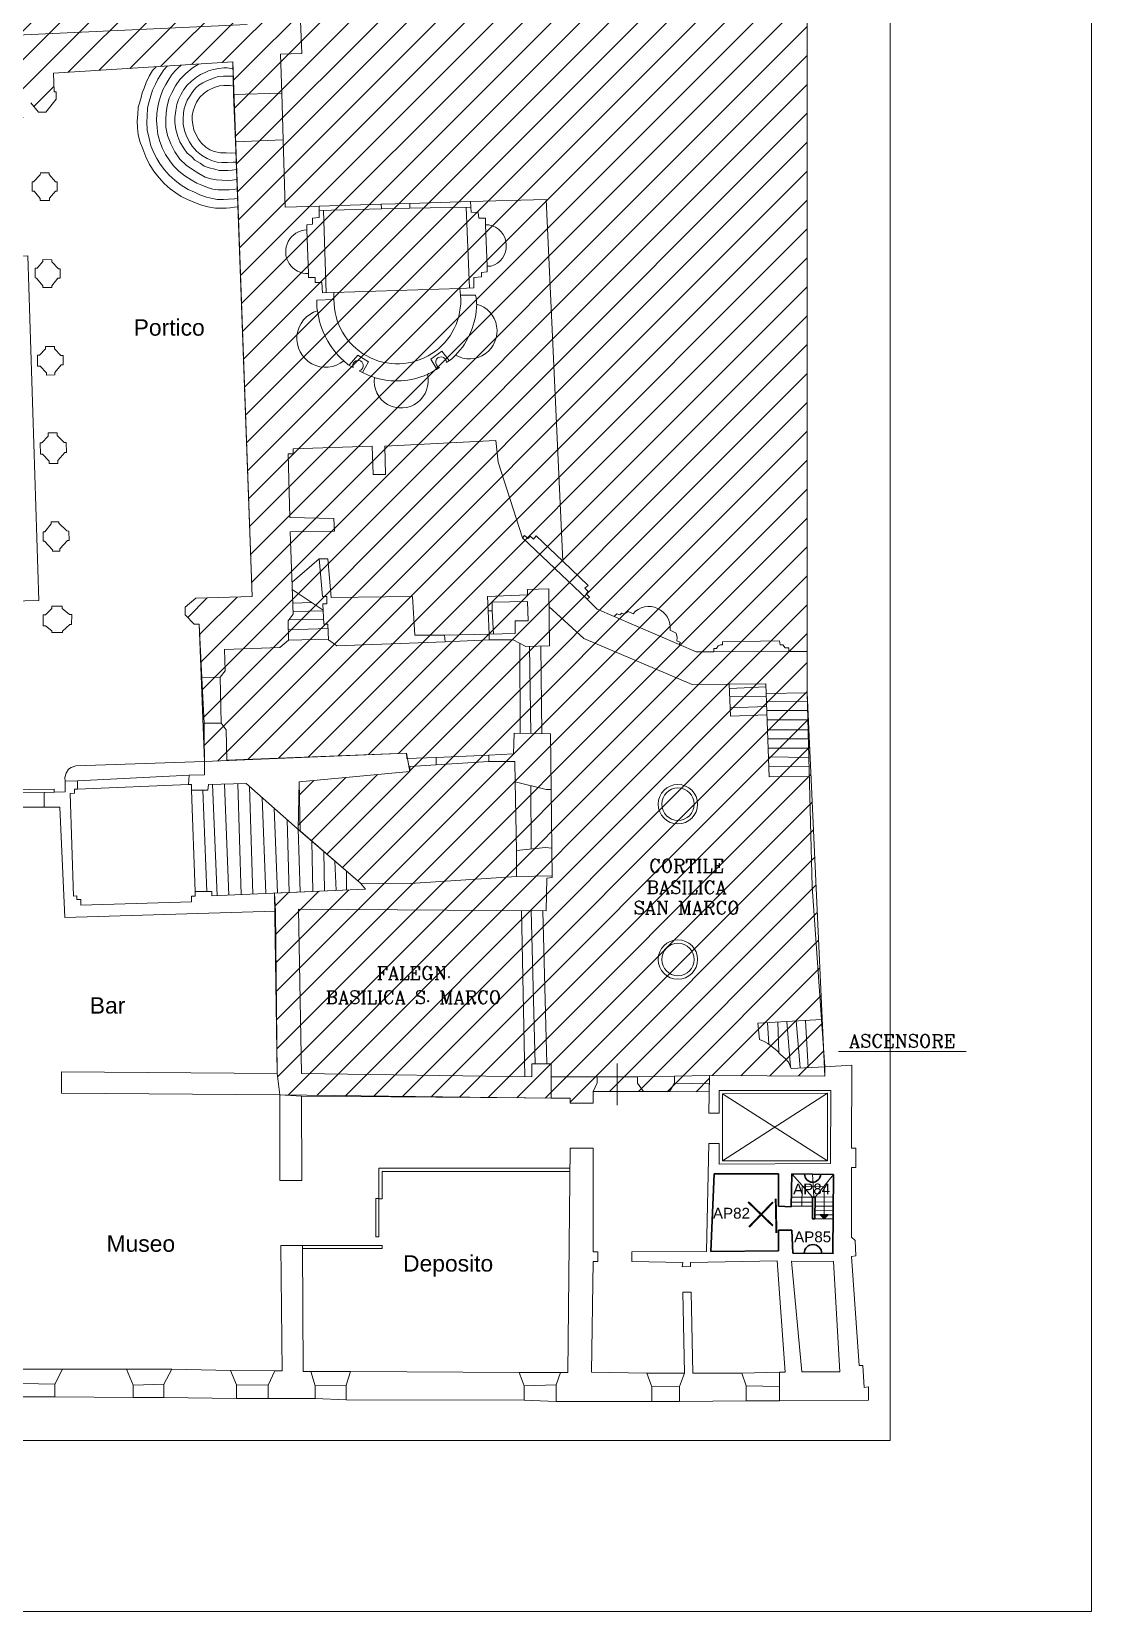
# Model space of a CAD drawing. Header units: millimetres. Extents: x 195 to 76808, y -2861 to 4318.
# Drawn here: x 13487 to 14952, y 109 to 2291 of the extents above; entities that cross this region are included whole.
import ezdxf
from ezdxf.enums import TextEntityAlignment as Align

# ---------------------------------------------------------------- set-up
doc = ezdxf.new("R2010")
doc.units = ezdxf.units.MM
for name, color, linetype, lineweight in [('_sottile', 253, 'Continuous', 5), ('LAMPADINE', 30, 'Continuous', 30), ('muri', 7, 'Continuous', 9)]:
    doc.layers.add(name, color=color, linetype=linetype, lineweight=lineweight)
doc.styles.add('DITTA', font='COMPLEX.SHX', dxfattribs={"height": 60})
doc.styles.add('ducale_200', font='ARIAL.TTF', dxfattribs={"height": 1})

# ---------------------------------------------------------------- blocks, each defined once
blk = doc.blocks.new('re')
at = {"const_width": 0.3}
for points in [[(51.55, 419.05), (51.66, 413.81)], [(55.72, 418.12), (52.08, 414.34)], [(52.09, 417.95), (55.87, 414.31)]]:
    blk.add_lwpolyline(points, dxfattribs=at)

msp = doc.modelspace()

# ---------------------------------------------------------------- hatches: boundary and pattern name
at = {"layer": '_sottile'}
h = msp.add_hatch(dxfattribs=at)
h.set_pattern_fill('ANSI31', color=256, scale=225.844945, style=0)
h.set_pattern_definition([(45, (1590.172, -20093.45), (-19.962062, 19.962062), [])])
h.paths.add_polyline_path([(13314.2, 3952.8), (13317, 3858.7), (13265, 3870.1), (12974, 3867.1), (12977.8, 3592.4), (12970.5, 3592.4), (12970.1, 3602), (12962.1, 3602), (12960.6, 3599.7), (12954.1, 3608.1), (12935.4, 3608.1), (12927.4, 3599.3), (12925.4, 3600.5), (12920.9, 3600.5), (12917, 3597.4), (12917, 3591.7), (12905.2, 3591.3), (12904.5, 3588.5), (12902.7, 3586.3), (12900.4, 3584.9), (12897.5, 3584.3), (12894.9, 3584.8), (12894.9, 3566.1), (12931.2, 3566.1), (12931.1, 3545.2), (12945.8, 3545), (12956.6, 3337.8), (12941.4, 3337.2), (12941.7, 3317.4), (12956.5, 3317.7), (12966.5, 3110.5), (12951.7, 3109.8), (12953, 3088.8), (12968, 3088.9), (12977.1, 2890.5), (12960.7, 2890), (12962.2, 2867.4), (12978, 2868.4), (12978, 2858.5), (12975.7, 2857.4), (12973.6, 2855.2), (12973.5, 2854.4), (12960.2, 2853.6), (12965, 2706.8), (12983.9, 2707.8), (12984.5, 2697.3), (12969.8, 2696.9), (12970.9, 2675.2), (12986.1, 2675.2), (12994.7, 2475), (12978.3, 2474.2), (12979.3, 2453.6), (12994.8, 2453.6), (13000.7, 2353.8), (13006, 2248.3), (12998.8, 2245.9), (12997.1, 2241.7), (12997.1, 2236.9), (12999, 2233), (13004, 2230.7), (13006.3, 2230.4), (13007.8, 2229.5), (13008.2, 2228), (13007.2, 2226.4), (13006.7, 2224.2), (13007.6, 2222.2), (13009, 2221), (13009.3, 2220.1), (13009.4, 2219.2), (13007.8, 2215.2), (13008.3, 2213.9), (13009.7, 2213.6), (13010.8, 2214.2), (13012.6, 2215.6), (13014.8, 2215.5), (13015.3, 2214.2), (13016.5, 2213.8), (13018.1, 2215.4), (13019.4, 2215.5), (13021.9, 2213.4), (13021, 2210.1), (13018.3, 2208), (13017.7, 2205.8), (13019.1, 2202.1), (13021.5, 2201.4), (13025.6, 2202.6), (13026.6, 2204.6), (13026.5, 2206.9), (13034.9, 2206.9), (13034.4, 2205), (13035.8, 2203.7), (13037.8, 2203.9), (13039.7, 2203.2), (13039.9, 2203.1), (13041.1, 2201.7), (13041.6, 2200.9), (13041.9, 2199.5), (13040.9, 2198.6), (13041, 2197.3), (13042, 2196.4), (13043.3, 2196.6), (13045.1, 2195.7), (13045.4, 2193.7), (13045.7, 2193.2), (13048.2, 2136), (13468.4, 2155.9), (13476.2, 2156.2), (13475.1, 2191.8), (13486.5, 2192.2), (13496.9, 2179.6), (13507.2, 2179.6), (13521.3, 2197.5), (13521.3, 2207.5), (13518.6, 2207.5), (13517.5, 2233.4), (13765.4, 2248.7), (13792.1, 1510.4), (13714.2, 1508.1), (13699.7, 1495.9), (13699.7, 1485.2), (13711.9, 1472.2), (13718.8, 1472.2), (13726.2, 1282.7), (14005.2, 1294.2), (14009.8, 1269), (13857, 1254.5), (13855.5, 1189.2), (13941.8, 1114.7), (13948.7, 1106.3), (13823.1, 1100.9), (13826.5, 851.9), (13830.3, 822.1), (14205.1, 817.7), (14231.4, 817.5), (14231.4, 810.7), (14263.4, 810.7), (14263.4, 826.7), (14423.5, 826.5), (14423.9, 848.9), (14583.5, 848.1), (14559.1, 1377.5), (14559.1, 3952.8)])
at = {"layer": 'muri', "linetype": 'ByBlock', "lineweight": 5}
msp.add_hatch(color=256, dxfattribs=at).paths.add_polyline_path([(14582.4, 651.1), (14588.1, 656.7), (14576.9, 656.7)])

# ---------------------------------------------------------------- linework, layer by layer
at = {"layer": '_sottile', "linetype": 'Continuous'}
for p, q in [((13722.6, 1398.1), (13725.6, 1335.5)), ((13747.8, 1398.9), (13749.3, 1335.5)), ((13533.9, 1255.3), (13550.7, 1256)), ((13533.9, 1240.6), (13533.9, 1255.3)), ((13550.7, 1244.6), (13546.6, 1244.2)), ((13546.6, 1244.2), (13546.8, 1238.7)), ((13550.7, 1256), (13550.7, 1244.6)), ((13504.9, 1240), (13533.9, 1240.6)), ((13504.9, 1219.3), (13504.9, 1240)), ((13546.8, 1238.7), (13540.8, 1238.4)), ((13540.8, 1238.4), (13545.4, 1096.4)), ((13526.3, 1219.3), (13504.9, 1219.3)), ((13533.1, 1067.3), (13526.3, 1219.3)), ((13948.7, 1106.3), (13941.8, 1114.7)), ((13545.4, 1096.4), (13549.9, 1097.1)), ((13549.9, 1097.1), (13549.9, 1091.8)), ((13549.9, 1091.8), (13555.3, 1091.8)), ((13555.3, 1091.8), (13555.3, 1084.1)), ((13708.1, 1088.7), (13708.1, 1096.4)), ((13708.1, 1096.4), (13713.4, 1096.4)), ((13713.4, 1096.4), (13713.4, 1103.2)), ((13713.4, 1103.2), (13736.3, 1103.2)), ((13736.3, 1097.1), (13948.7, 1106.3)), ((13736.3, 1103.2), (13736.3, 1097.1)), ((13824.2, 1075.7), (13533.1, 1067.3)), ((13555.3, 1084.1), (13708.1, 1088.7)), ((13826.5, 851.9), (13824.2, 1075.7)), ((13528.6, 824.4), (13528.6, 854.2)), ((13528.6, 854.2), (13826.5, 851.9)), ((14583.5, 861.1), (14621, 863.4)), ((14583.5, 848.1), (14583.5, 861.1)), ((14621, 863.4), (14620.2, 748.8)), ((14178.6, 847.3), (14178.6, 847.3)), ((14423.1, 796.9), (14423.9, 848.9)), ((14423.9, 848.9), (14583.5, 848.1)), ((13830.3, 822.1), (13528.6, 824.4)), ((13830.3, 703.7), (13830.3, 822.1)), ((14231.4, 817.5), (13860.1, 820.6)), ((13860.1, 820.6), (13860.9, 703.7)), ((14231.4, 810.7), (14231.4, 817.5)), ((14231.4, 817.5), (14231.4, 817.5)), ((14263.4, 810.7), (14231.4, 810.7)), ((14263.4, 826.7), (14263.4, 810.7)), ((14591.9, 828.2), (14437.6, 828.2)), ((14437.6, 828.2), (14437.6, 796.9)), ((14591.2, 727.4), (14591.9, 828.2)), ((14437.6, 796.9), (14423.1, 796.9)), ((14420.1, 605.9), (14423.1, 754.9)), ((14423.1, 754.9), (14437.6, 754.9)), ((14437.6, 754.9), (14437.6, 726.6)), ((14620.2, 748.8), (14626.3, 748.8)), ((14626.3, 748.8), (14626.3, 722)), ((13967.3, 678.4), (13967.3, 720.9)), ((13967.3, 720.9), (14231.1, 720.8)), ((14437.6, 726.6), (14591.2, 727.4)), ((14626.3, 722), (14620.2, 722)), ((14620.2, 722), (14620.2, 625.8)), ((13860.9, 703.7), (13830.3, 703.7)), ((13971.8, 678.4), (13971.8, 716.4)), ((13971.8, 716.4), (14231.1, 716.3)), ((13962.8, 625.9), (13962.8, 679.2)), ((13962.8, 679.2), (13967.3, 679.2)), ((13967.3, 679.2), (13967.3, 625.9)), ((13967.3, 678.4), (13971.8, 678.4)), ((13831.8, 614.3), (13861.6, 614.3)), ((13861.6, 614.3), (13861.7, 602.8)), ((13861.6, 614.3), (13971.8, 614.3)), ((13861.6, 614.3), (13862.4, 440.2)), ((13962.8, 625.9), (13967.3, 625.9)), ((13971.8, 609.8), (13971.8, 614.3)), ((14620.2, 625.8), (14625.5, 621.2)), ((14625.5, 621.2), (14626.3, 599.8)), ((13861.6, 609.8), (13971.8, 609.8)), ((14316.9, 605.2), (14420.1, 605.9)), ((14316.9, 592.2), (14316.9, 605.2)), ((14387.2, 590.6), (14316.9, 592.2)), ((14386.4, 584.5), (14387.2, 590.6)), ((14517.8, 592.9), (14397.9, 590.6)), ((14397.9, 590.6), (14397.9, 585.3)), ((14528.5, 439.4), (14517.8, 592.9)), ((14537.6, 592.5), (14537.5, 592.3)), ((14537.5, 592.3), (14551.8, 439.6)), ((14537.6, 592.5), (14595.5, 592.1)), ((14604.4, 439.6), (14595.5, 592.1)), ((14626.3, 599.8), (14620.2, 599.1)), ((14620.2, 599.1), (14630.9, 448.6)), ((14397.9, 585.3), (14386.4, 584.5)), ((13519.4, 422.6), (13530.1, 443.2)), ((13530.1, 443.2), (13618.7, 443.2)), ((13618.7, 443.2), (13627.9, 421.1)), ((14520.9, 399.7), (14520.9, 439.4)), ((14520.9, 439.4), (14528.5, 439.4)), ((14551.8, 439.6), (14604.4, 439.6)), ((14630.9, 448.6), (14636.2, 448.6)), ((14636.2, 448.6), (14637.8, 418)), ((13519.4, 405), (13519.4, 422.6)), ((13627.9, 421.1), (13627.9, 404.3)), ((14637.8, 418), (14643.9, 418.8)), ((14643.9, 418.8), (14643.9, 400.4)), ((13627.9, 404.3), (13519.4, 405)), ((14643.9, 400.4), (14520.9, 399.7))]:
    msp.add_line(p, q, dxfattribs=at)
at = {"layer": '_sottile'}
for p, q in [((14157.3, 1159.8), (14197.7, 1163.6)), ((14157.3, 1123.9), (14157.3, 1159.8)), ((14197.7, 1163.6), (14206.1, 1162.8)), ((14206.1, 1162.8), (14206.9, 1122.3)), ((13941.8, 1114.7), (14010.6, 1113.9)), ((14010.6, 1113.9), (14157.3, 1123.9)), ((14157.3, 1123.9), (14206.9, 1124.8)), ((14199.3, 1121.6), (14198.5, 1076.5)), ((14206.9, 1122.3), (14199.3, 1121.6)), ((13824.2, 1075.7), (13823.1, 1100.9)), ((14198.5, 1076.5), (13856.3, 1078.8)), ((13856.3, 1078.8), (13860.1, 851.9)), ((14491.1, 921.4), (14579, 926.1)), ((14493.4, 898.5), (14491.1, 921.4)), ((14498.7, 896.2), (14493.4, 898.5)), ((14504.8, 893.2), (14498.7, 896.2)), ((14512.5, 887), (14504.8, 893.2)), ((14517.8, 883.2), (14512.5, 887)), ((14522.4, 877.9), (14517.8, 883.2)), ((14529.3, 871.8), (14522.4, 877.9)), ((14602.5, 881.9), (14778.8, 881.9)), ((13830.3, 822.1), (13826.5, 851.9)), ((13860.1, 851.9), (14178.6, 847.3)), ((14178.6, 847.3), (14178.6, 864.9)), ((14178.6, 864.9), (14205.4, 864.9)), ((14205.4, 864.9), (14205.4, 847.3)), ((14533.1, 867.2), (14529.3, 871.8)), ((14536.9, 858.8), (14533.1, 867.2)), ((14583.5, 861.1), (14536.9, 858.8)), ((14205.4, 847.3), (14205.1, 817.7)), ((14205.4, 847.3), (14268.8, 847.3)), ((14268.8, 838.9), (14263.4, 826.7)), ((14268.8, 847.3), (14268.8, 838.9)), ((13860.1, 820.6), (13830.3, 822.1)), ((14566.5, 681.1), (14537.7, 712.9)), ((14568.2, 681), (14566.6, 712.5)), ((14569.9, 680.9), (14595.5, 712.1)), ((13833.4, 440.9), (13831.8, 614.3)), ((13814.3, 421.1), (13823.4, 440.9)), ((13823.4, 440.9), (13833.4, 440.9)), ((13862.4, 440.2), (13873.1, 440.2)), ((13873.1, 440.2), (13879.2, 420.3)), ((13814.3, 402.7), (13814.3, 421.1)), ((13879.2, 420.3), (13879.2, 402.7)), ((13879.2, 402.7), (13814.3, 402.7))]:
    msp.add_line(p, q, dxfattribs=at)
for points in [[(13486.5, 2192.2), (13496.9, 2179.6), (13507.2, 2179.6), (13521.3, 2197.5), (13521.3, 2207.5), (13518.6, 2207.5), (13517.5, 2233.4), (13765.4, 2248.7), (13792.1, 1510.4), (13714.2, 1508.1), (13699.7, 1495.9), (13699.7, 1485.2), (13711.9, 1472.2), (13718.8, 1472.2), (13726.2, 1282.7), (14005.2, 1294.2), (14009.8, 1269), (13857, 1254.5), (13855.5, 1189.2), (13941.8, 1114.7), (13948.7, 1106.3), (13823.1, 1100.9), (13826.5, 851.9), (13830.3, 822.1), (14205.1, 817.7), (14231.4, 817.5), (14231.4, 810.7), (14263.4, 810.7), (14263.4, 826.7), (14423.5, 826.5), (14423.9, 848.9), (14583.5, 848.1), (14559.1, 1377.5), (14559.1, 3952.8)], [(13486.5, 2192.2), (13496.9, 2179.6), (13507.2, 2179.6), (13521.3, 2197.5), (13521.3, 2207.5), (13518.6, 2207.5), (13517.5, 2233.4), (13765.4, 2248.7), (13766.5, 2203.7), (13833, 2205.6), (13831.5, 2259.4), (13860.9, 2260.6), (13854.4, 2418.7)], [(13785.2, 2300.3), (13347.1, 2280), (13346.7, 2292.3)], [(13659.5, 2242.2), (13654.2, 2236.9), (13649.6, 2229.2), (13645.8, 2220.5), (13642.8, 2212.4), (13640.1, 2206.3), (13638.6, 2199.8), (13636.3, 2191.8), (13634.7, 2186.1), (13634, 2176.2), (13633.2, 2167.4), (13633.6, 2157.8), (13634.7, 2148.6), (13637, 2139.1), (13640.9, 2128.8), (13645.1, 2117.7), (13650.4, 2107), (13657.3, 2096.3), (13663.4, 2088.7), (13670.6, 2080.7), (13678.7, 2073.4), (13686.7, 2068.1), (13693.9, 2063.1), (13702.7, 2058.9), (13710.8, 2055.5), (13720.7, 2051.6), (13731, 2048.6), (13741.7, 2047), (13749.7, 2047), (13756.2, 2047), (13761.6, 2047.4), (13767.7, 2048.2), (13772.5, 2048.6)], [(13675, 2243.2), (13670.3, 2238), (13666.1, 2231.5), (13661.9, 2225), (13658.4, 2218.2), (13654.6, 2209.8), (13651.9, 2202.1), (13649.6, 2194.1), (13647.7, 2185.3), (13647, 2173.5), (13646.6, 2166.2), (13647, 2154.4), (13649.6, 2142.9), (13652.3, 2133), (13656.1, 2123.4), (13660.3, 2115.4), (13664.9, 2107.8), (13671, 2099.8), (13677.5, 2092.5), (13685.9, 2084.9), (13693.9, 2078.4), (13703.9, 2072.6), (13712.3, 2068.8), (13719.9, 2065.4), (13729.1, 2061.9), (13737.1, 2060), (13743.6, 2058.9), (13752.4, 2058.9), (13759.3, 2059.3), (13767.7, 2059.7), (13772, 2060.4)], [(13693.8, 2244.3), (13689.7, 2240.7), (13686.7, 2237.6), (13681.7, 2231.9), (13677.5, 2225.4), (13672.9, 2217.4), (13668.7, 2210.1), (13666.1, 2202.5), (13663.8, 2194.9), (13661.9, 2186.8), (13660.3, 2177.7), (13660, 2167.7), (13660.7, 2157.8), (13661.9, 2148.6), (13664.5, 2139.1), (13668.4, 2129.2), (13672.2, 2120.8), (13678.3, 2112), (13683.6, 2105.1), (13690.9, 2097.8), (13698.9, 2091.4), (13707.7, 2086), (13715.7, 2081.4), (13722.6, 2078.4), (13730.6, 2075.3), (13737.9, 2073), (13745.1, 2072.3), (13752.4, 2071.9), (13760.4, 2072.3), (13766.5, 2072.6), (13771.6, 2073.4)], [(13717.8, 2245.8), (13709.2, 2240.3), (13700.4, 2232.7), (13692.4, 2224.3), (13686.3, 2215.9), (13681, 2206.3), (13677.5, 2198.7), (13674.8, 2188), (13673.3, 2178.4), (13672.9, 2168.9), (13672.9, 2158.6), (13675.2, 2147.1), (13679.8, 2135.7), (13685.5, 2124.6), (13692.4, 2114.7), (13700.8, 2106.3), (13709.6, 2100.1), (13718.4, 2094.8), (13727.2, 2089.8), (13734.8, 2087.5), (13742.8, 2086), (13750.1, 2085.6), (13759.3, 2085.2), (13764.6, 2085.6), (13771.1, 2086.4)], [(13765.6, 2239.2), (13757.7, 2240.7), (13752.8, 2240.7), (13745.9, 2239.9), (13738.3, 2238.4), (13731.8, 2236.5), (13727.2, 2234.2), (13720.7, 2231.5), (13715, 2227.7), (13708.5, 2222.4), (13702.3, 2216.6), (13697.8, 2210.9), (13693.9, 2204.4), (13690.5, 2196.8), (13688.2, 2189.9), (13686.7, 2181.9), (13685.5, 2171.9), (13685.5, 2165.1), (13686.7, 2155.5), (13689.4, 2146), (13692.4, 2138.3), (13697.4, 2129.9), (13702.3, 2122.7), (13708.1, 2118.1), (13713, 2113.1), (13720.3, 2108.9), (13726, 2104.7), (13732.9, 2102.4), (13740.5, 2100.5), (13746.7, 2099), (13752, 2098.6), (13758.5, 2098.6), (13764.6, 2099.4), (13770.6, 2100.1)], [(13765.9, 2229.2), (13759.3, 2229.2), (13752.4, 2228.9), (13745.1, 2228.5), (13740.2, 2226.6), (13734.1, 2224.7), (13730.2, 2223.1), (13724.1, 2220.1), (13718.4, 2216.6), (13714.2, 2212.8), (13710, 2207.9), (13705.8, 2201.4), (13702.3, 2196), (13700.4, 2191), (13698.1, 2184.6), (13697.4, 2178.4), (13697, 2170.4), (13697, 2162.8), (13698.5, 2154), (13701.6, 2146.4), (13705.4, 2138.3), (13709.2, 2132.6), (13715.3, 2125.7), (13722.2, 2120), (13729.8, 2115.4), (13737.1, 2112.4), (13743.6, 2110.5), (13750.1, 2110.1), (13758.1, 2110.1), (13766.1, 2110.5), (13770.2, 2110.5)], [(13766.2, 2215.5), (13761.6, 2216.3), (13757.7, 2216.3), (13753.1, 2216.3), (13747, 2215.9), (13739.4, 2213.6), (13731, 2209.4), (13726, 2205.6), (13719.9, 2200.2), (13715.3, 2193.3), (13712.7, 2187.6), (13710.8, 2181.1), (13709.2, 2175), (13709.2, 2168.9), (13710, 2162.4), (13711.5, 2155.1), (13714.6, 2148.3), (13718, 2142.2), (13722.2, 2136.8), (13727.9, 2131.1), (13733.7, 2127.3), (13739.8, 2125), (13748.2, 2123.4), (13756.2, 2123.1), (13763.1, 2122.7), (13769.7, 2123.1)], [(13833, 2205.6), (13834.9, 2141.4)], [(13766.5, 2203.7), (13769.2, 2138.3)], [(13884.5, 2049.6), (13970.2, 2052.1), (13970.9, 2045.9), (13884.5, 2043.4)], [(13970.2, 2052.1), (14009.8, 2053.3)], [(14094.2, 2048.3), (14009.8, 2046.7), (14009.8, 2053.3), (14093.9, 2055.8)], [(13890.7, 2043.6), (13894.5, 1930)], [(14009.8, 2046.7), (13970.9, 2045.9)], [(14092.3, 1936.5), (14087.7, 2048.2)], [(13867.7, 2016.9), (13870, 1956.5)], [(14114.5, 2023.8), (14116.8, 1966.5)], [(13905.2, 1930.3), (14079.3, 1936)], [(13944.6, 1820), (13953, 1834.8), (13938, 1843.6), (13926.3, 1829.8)], [(14064.5, 1836.2), (14054.1, 1849.1), (14038.9, 1838.1), (14047.2, 1824.5)], [(14255, 1506.6), (14165.7, 1591.4)], [(13884.5, 1562.3), (13847.2, 1530.3)], [(14058, 1456.9), (14016.7, 1456.9), (14013.6, 1510.4), (13901.3, 1508.9), (13896.8, 1562.3), (13884.5, 1562.3), (13889.1, 1510.4), (13895.2, 1510.4), (13895.2, 1500.5), (13889.9, 1500.5), (13891.4, 1472.2), (13896.8, 1472.2), (13897.5, 1450.8), (13909, 1442.4), (14058.7, 1447.8), (14058, 1456.9)], [(13847.5, 1520.1), (13890.4, 1491.5)], [(14202.3, 1521.1), (14203.1, 1442.4), (14170.2, 1441.6), (14152.7, 1450.8), (14119.8, 1450.8), (14119.8, 1458.5), (14155.7, 1459.2), (14155.7, 1476.8), (14173.3, 1476.8), (14172.5, 1503.5), (14123.6, 1502.8), (14123.6, 1490.5), (14118.3, 1490.5), (14117.5, 1510.4), (14172.5, 1512.7), (14172.5, 1520.3), (14202.3, 1521.1)], [(13874.5, 1502), (13848.1, 1501.2)], [(13890.4, 1490.5), (13848.5, 1489.8)], [(14118.3, 1490.5), (14119.8, 1458.5)], [(14123.6, 1490.5), (14125.7, 1458.6)], [(14579, 926.1), (14566, 1109.3), (14559.1, 1377.5), (14502.2, 1376.7), (14501.8, 1389.7), (14400.2, 1388.9), (14250.5, 1452.3), (14202.3, 1496.6)], [(13897, 1466.1), (13842.1, 1464.6)], [(13891, 1479.1), (13842.9, 1478.3)], [(14382.3, 1444), (14292.4, 1482.7)], [(13897.5, 1451.6), (13842.5, 1450.1)], [(14058, 1456.9), (14119.8, 1458.5)], [(14119.8, 1450.8), (14058.7, 1447.8)], [(14161.8, 1446), (14162.6, 1321.6)], [(14175.6, 1441.8), (14177.1, 1321.4)], [(14190.9, 1442.1), (14192.4, 1321.1)], [(14430, 1434.1), (14533.9, 1434.6)], [(14503.3, 1346.9), (14452.9, 1345.4), (14451.4, 1389.7)], [(14501.8, 1385.9), (14451.6, 1383.6)], [(14562, 1262.1), (14506.4, 1261.4), (14502.2, 1376.7)], [(14502.3, 1372.9), (14452, 1372.1)], [(14502.9, 1358.4), (14452.5, 1356.8)], [(14559.4, 1366), (14502.6, 1365.3)], [(14559.7, 1353), (14503.1, 1353)], [(13858.6, 1186.5), (13783.7, 1252.2), (13731.8, 1250.7), (13731, 1243), (13708.1, 1243), (13708.1, 1250.7), (13704.3, 1250.7), (13705, 1263.7), (13726.4, 1264.4), (13725.6, 1335.5), (13749.3, 1335.5), (13756.2, 1326.3), (13757, 1284.3), (14005.2, 1294.2), (14006, 1286.6), (14046.5, 1288.1), (14046.5, 1278.2), (14009.8, 1275.9), (14009.8, 1269), (13857, 1254.5), (13858.6, 1186.5)], [(14560, 1340), (14503.5, 1340)], [(14204.6, 1320.9), (14205.4, 1243.8), (14198.5, 1243.8), (14155.7, 1254.5), (14155, 1282.8), (14119.1, 1282.8), (14119.1, 1291.2), (14153.4, 1293.4), (14154.2, 1321.7), (14204.6, 1320.9)], [(14560.4, 1326.3), (14504, 1326.3)], [(14560.7, 1314.1), (14504.5, 1314.1)], [(14046.5, 1288.1), (14119.1, 1291.2)], [(14561, 1301.1), (14504.9, 1301.1)], [(14561.4, 1288.1), (14505.4, 1288.9)], [(13533.9, 1255.2), (13533.5, 1260.7), (13535.1, 1266.4), (13538.2, 1271.8), (13542.2, 1274.4), (13548.7, 1276.5), (13726.2, 1282.7)], [(14119.1, 1282.8), (14046.5, 1278.2)], [(14561.7, 1275.1), (14505.8, 1275.9)], [(13550.7, 1256), (13705, 1263.7)], [(13550.7, 1244.6), (13704.3, 1250.7)], [(13737.1, 1250.8), (13744, 1097.5)], [(13753.9, 1251.3), (13760, 1098.1)], [(13772.3, 1251.9), (13776.8, 1098.9)], [(13788.3, 1248.2), (13792.9, 1099.6)], [(14155.7, 1254.5), (14157.3, 1159.8)], [(14177.5, 1161.7), (14177.1, 1249.1)], [(14205.4, 1243.8), (14206.1, 1162.8)], [(13439.9, 1239.2), (13504.9, 1240)], [(13708.1, 1243), (13713.4, 1103.2)], [(13724.1, 1243), (13729.5, 1103.2)], [(13805.9, 1232.7), (13811.2, 1100.4)], [(13440.7, 1219.3), (13504.9, 1219.3)], [(13822.7, 1218), (13827.2, 1101)], [(13840.3, 1202.6), (13843.3, 1101.7)], [(13855.5, 1189.2), (13858.5, 1102.4)], [(13858.6, 1186.5), (13941.8, 1114.7)], [(13874.6, 1172.7), (13876.1, 1103.2)], [(13891.4, 1158.2), (13892.2, 1103.8)], [(13906.6, 1145), (13908.2, 1104.5)], [(13922.7, 1131.2), (13922.7, 1105.2)], [(14164.1, 1076.7), (14168.7, 847.4)], [(14177.9, 1076.6), (14183.2, 864.9)], [(14193.9, 1076.5), (14199.3, 864.9)], [(14506.3, 892), (14504.1, 922.1)], [(14520.1, 880.6), (14518.6, 922.9)], [(14536, 860.8), (14530.8, 923.6)], [(14549.2, 859.4), (14543.8, 924.3)], [(14560.6, 859.9), (14556.8, 925)], [(14268.8, 847.3), (14324.6, 847.3)], [(14375.7, 848.1), (14375.7, 838.2), (14368.9, 826.7), (14333, 826.7), (14324.6, 838.2), (14324.6, 847.3), (14375.7, 848.1)], [(14375.7, 848.1), (14423.9, 848.9)], [(14375.7, 838.2), (14423.7, 837.5)], [(14368.9, 826.7), (14423.5, 826.5)], [(14337.5, 437.9), (14344.4, 418.8), (14344.4, 398.9), (14212.3, 398.9), (14212.3, 421.8), (14218.4, 438.6), (14228.3, 438.6), (14231.4, 748.8), (14263.4, 748.8), (14263.4, 605.2), (14269.6, 605.2), (14269.6, 592.2), (14263.4, 592.2), (14261.2, 439.4), (14337.5, 437.9)], [(14537.1, 680.7), (14566.5, 680.9)], [(14569.9, 680.9), (14595.2, 681.2)], [(14536.9, 668.3), (14566.4, 668.4)], [(14537, 674.1), (14566.5, 674.2)], [(14569.8, 674.2), (14595.2, 674.4)], [(14569.8, 668.4), (14595.1, 668.5)], [(14569.8, 662.2), (14595.1, 662.3)], [(14569.8, 656.7), (14595.1, 656.7)], [(14569.8, 651.1), (14595, 651.1)]]:
    msp.add_lwpolyline(points, dxfattribs=at)
for points, format in [([(14221.5, 1559.2), (14184.6, 1594.4), (14184.6, 1594.4), (14181.1, 1589.6), (14176.2, 1593.8), (14173.4, 1590.5), (14168.5, 1594.7), (14165.7, 1591.4), (14132.1, 1696), (14129, 1725.8), (13975.4, 1718.2), (13976.2, 1679.2), (13959.4, 1679.2), (13957.9, 1718.2), (13848.6, 1714.4), (13848.6, 1707.5), (13841.8, 1707.5), (13844.1, 1619.6), (13905.2, 1618.1), (13905.9, 1600.5), (13844.8, 1599.8), (13848.6, 1486), (13841.8, 1476.8), (13842.5, 1450.1), (13830.3, 1440.1), (13753.9, 1437.1), (13754.7, 1408), (13747.8, 1398.9), (13722.6, 1398.1), (13718.8, 1472.2), (13711.9, 1472.2), (13699.7, 1485.2), (13699.7, 1495.9), (13714.2, 1508.1), (13792.1, 1510.4), (13769.2, 2138.3), (13834.9, 2141.4), (13837.9, 2048.2), (13884.5, 2049.6), (13884.5, 2033.7), (13875.4, 2032.9), (13875.4, 2024.5), (13867.7, 2023.8), (13867.7, 2016.9, 1.005502), (13870, 1956.5), (13870, 1951.2), (13879.2, 1951.2), (13879.2, 1944.3), (13888.4, 1944.3), (13889.1, 1929.8), (13905.2, 1930.3), (13905.2, 1920.6), (13881.5, 1919.9), (13881.5, 1909.2), (13882.4, 1905.1, 1.220855), (13918.8, 1836), (13918.8, 1836), (13925, 1830.5), (13931.6, 1826.8, -2.601623), (13940.2, 1822.3), (13944.6, 1820, 0.044064), (13961, 1813, 1.209894), (14034.2, 1817.2, 0.044252), (14050.8, 1826.9, -1.985512), (14060.6, 1833.8), (14066.4, 1837.4, 0.022173), (14073.1, 1843.7, 1.131397), (14102.3, 1914.3, 0.015218), (14102.3, 1920.6), (14100.7, 1926.7), (14080.1, 1926.7), (14079.3, 1936), (14098.4, 1936.7), (14098.4, 1951.2), (14109.1, 1951.9), (14109.1, 1958.1), (14116.8, 1958.8), (14116.8, 1966.5), (14122.1, 1966.5, 0.794159), (14119.1, 2023.8), (14114.5, 2023.8), (14114.5, 2032.9), (14105.3, 2032.9), (14104.5, 2040.6), (14094.6, 2041.3), (14093.9, 2055.8), (14198.5, 2058.9), (14221.5, 1559.2)], "xyb"), ([(14559.1, 1434.7), (14533.9, 1434.6), (14533.9, 1439.4), (14528.5, 1439.4), (14525.5, 1443.9), (14521.6, 1443.9), (14520.9, 1449.3), (14442.2, 1447.8), (14442.2, 1443.9), (14439.1, 1443.9), (14436.1, 1442.4), (14433.8, 1438.6), (14430, 1438.6), (14430, 1434.1), (14405.5, 1434), (14382.3, 1444), (14384.1, 1447), (14378.8, 1449.3), (14379.6, 1453.9), (14378, 1460), (14369.6, 1463.8, 0.736312), (14318.4, 1486.7), (14311.6, 1489.8), (14306.2, 1486), (14302.9, 1487.5), (14300.1, 1485.2), (14295.9, 1486.4), (14292.4, 1482.7), (14268.8, 1492.8), (14255, 1506.6), (14258.1, 1509.6), (14253.5, 1514.2), (14256.6, 1517.3), (14252, 1521.9), (14256.6, 1525.7), (14221.5, 1559.2)], "xyb"), ([(13629.3, 1202.8, 0, 13.6, 0), (13628.5, 1223.4, 0, 0, 0), (13626.2, 1279.3, 0, 0, 0)], "xyseb"), ([(13869.3, 1173.3, 0, 13.6, 0), (13848.7, 1172.7, 0, 0, 0), (13710.9, 1168.9, 0, 0, 0)], "xyseb")]:
    msp.add_lwpolyline(points, format=format, dxfattribs=at)
at = {"layer": '_sottile', "linetype": 'Continuous'}
for points in [[(13522.6, 2083), (13520.6, 2083), (13511.6, 2093.3), (13511.6, 2095.7), (13499.5, 2095.7), (13499.4, 2092.8), (13490.2, 2083.3), (13488.1, 2083.3), (13488.1, 2070.5), (13490.8, 2070.5), (13499.2, 2060.3), (13499.2, 2057.5), (13512.2, 2057.5), (13512.2, 2060.4), (13520.6, 2070.3), (13522.6, 2070.3), (13522.6, 2083)], [(13132.1, 1636.4), (13132.6, 1629.1), (13135.4, 1630.3), (13139, 1631.9), (13143, 1632.6), (13147.6, 1632.6), (13151.9, 1631.4), (13156.8, 1629.8), (13160.1, 1627), (13162.4, 1624.2), (13164.2, 1620.4), (13164.9, 1616.3), (13165.4, 1612.8), (13165.2, 1608.9), (13164.7, 1606.1), (13163.9, 1603.9), (13168, 1603.9), (13171.3, 1497.2), (13497.2, 1505.1), (13482, 1981), (13026.8, 1956.5)], [(13526.7, 1963.1), (13524.3, 1963.1), (13515.1, 1972.9), (13515.1, 1975.6), (13502.7, 1975.8), (13502.7, 1973), (13494.9, 1963.9), (13492.2, 1963.9), (13492.2, 1950.4), (13494.3, 1950.3), (13503, 1939.4), (13503, 1937.4), (13515.4, 1937.4), (13515.4, 1939.6), (13523.5, 1950), (13526.6, 1950), (13526.7, 1963.1)], [(13530.8, 1843.2), (13530.8, 1830.5), (13528.4, 1830.5), (13519.4, 1819.9), (13519.4, 1816.4), (13507.8, 1816.3), (13507.8, 1819.2), (13499.1, 1828.5), (13495.7, 1828.5), (13495.6, 1843.6), (13498.2, 1843.6), (13506.6, 1852.3), (13506.6, 1855.7), (13518.8, 1855.7), (13518.8, 1852.6), (13527.9, 1843.2), (13530.8, 1843.2)], [(13535.1, 1723), (13535.4, 1709.4), (13533.5, 1709.4), (13523.8, 1698.5), (13523.8, 1694.1), (13511.8, 1694.1), (13511.8, 1697.2), (13502.6, 1706.9), (13499.5, 1706.9), (13499.1, 1722.6), (13501.6, 1722.6), (13510.4, 1731.9), (13510.4, 1736.3), (13522.6, 1736.3), (13522.6, 1732.9), (13532.4, 1723.1), (13535.1, 1723)], [(13539, 1600.8), (13539.3, 1587.8), (13537, 1587.8), (13526.5, 1576.4), (13526.5, 1573), (13516.1, 1573), (13516.1, 1575.1), (13505.4, 1586.8), (13503.3, 1586.8), (13503.3, 1599.8), (13505.6, 1599.8), (13514.6, 1610.7), (13514.6, 1613.8), (13525, 1613.8), (13525, 1611.7), (13535.9, 1601.1), (13539, 1600.8)], [(13542.9, 1485.4), (13539.6, 1485.4), (13529.7, 1494), (13529.7, 1497), (13515.4, 1497), (13515.4, 1494), (13506.4, 1485), (13503.2, 1485), (13503.3, 1469.9), (13506.6, 1469.9), (13515.4, 1463), (13515.4, 1460.6), (13530.1, 1460.6), (13530.1, 1462.8), (13540.2, 1471.6), (13542.7, 1471.6), (13542.9, 1485.4)], [(13417.8, 1238.4), (13417.8, 1243), (13518.6, 1244.6), (13518.6, 1240)], [(14583.5, 861.1), (14579, 926.1)], [(14296.7, 865.5), (14296.7, 808.1)], [(14263.4, 826.7), (14333, 826.7)], [(14587.3, 824.4), (14587.3, 731.2), (14442.2, 731.2), (14442.2, 823.6), (14587.3, 824.4)], [(14587.3, 824.4), (14442.2, 731.2)], [(14442.2, 823.6), (14587.3, 731.2)], [(13466.7, 443.2), (13530.1, 443.2)], [(13618.7, 443.2), (13681.3, 443.2)], [(13762.3, 441.7), (13770.7, 421.8), (13770.7, 402.7), (13669.9, 404.3), (13669.9, 422.6), (13681.3, 443.2), (13762.3, 441.7)], [(13762.3, 441.7), (13823.4, 440.9)], [(13873.1, 440.2), (13928.1, 440.2)], [(14161.1, 438.6), (14168, 420.3), (14168, 400.4), (13922, 401.2), (13922, 421.1), (13928.1, 440.2), (14161.1, 438.6)], [(14161.1, 438.6), (14218.4, 438.6)], [(14337.5, 437.9), (14389.5, 437.9)], [(14468.9, 437.9), (14520.9, 439.4)], [(13519.4, 422.6), (13474.3, 423.4)], [(13669.9, 422.6), (13627.9, 421.1)], [(13770.7, 421.8), (13814.3, 421.1)], [(13922, 421.1), (13879.2, 420.3)], [(14212.3, 421.8), (14168, 420.3)], [(14344.4, 418.8), (14382.6, 419.5)], [(14475, 420.3), (14520.9, 419.5)], [(13474.3, 405), (13519.4, 405)], [(13627.9, 404.3), (13669.9, 404.3)], [(13770.7, 402.7), (13814.3, 402.7)], [(13879.2, 402.7), (13922, 401.2)], [(14168, 400.4), (14212.3, 398.9)], [(14344.4, 398.9), (14382.6, 398.9)], [(14475, 399.7), (14520.9, 399.7)]]:
    msp.add_lwpolyline(points, dxfattribs=at)
msp.add_lwpolyline([(14398.7, 549.8), (14401.3, 437.9), (14468.9, 437.9), (14475, 420.3), (14475, 399.7), (14382.6, 398.9), (14382.6, 419.5), (14389.5, 437.9), (14387.2, 549.8)], close=True, dxfattribs=at)
at = {"layer": '_sottile'}
for centre, radius in [((14380.5, 1223.6), 27.2), ((14380.5, 1223.6), 22.4), ((14380.5, 1009.1), 27.2), ((14380.5, 1009.1), 22.4)]:
    msp.add_circle(centre, radius, dxfattribs=at)
for centre, radius, start, end in [((13992.8, 1919.4), 87.6, 179.225, 4.7765), ((13994.1, 1919.8), 112.7, 187.5068, 228.0954), ((13997.7, 1916.3), 104.7, 316.0892, 358.8534), ((13992.1, 1909.7), 101.6, 252.1325, 294.4534)]:
    msp.add_arc(centre, radius, start, end, dxfattribs=at)
at = {"layer": 'LAMPADINE'}
for centre, radius, start, end in [((14566.6, 712.5), 11, 179.2065, 359.2065), ((14567, 603.4), 12.1, 359.5908, 179.5908)]:
    msp.add_arc(centre, radius, start, end, dxfattribs=at)
at = {"layer": 'muri', "linetype": 'Continuous', "ltscale": 0.1}
for p, q in [((14951.9, 4308.8), (14951.9, 108.8)), ((14951.9, 108.8), (11991.9, 108.8))]:
    msp.add_line(p, q, dxfattribs=at)
at = {"layer": 'muri', "linetype": 'ByBlock', "lineweight": 30}
for p, q in [((14430.7, 712.9), (14426, 605.9)), ((14519.4, 712.9), (14430.7, 712.9)), ((14519.4, 668.3), (14519.4, 712.9)), ((14537.7, 712.9), (14536.9, 667.6)), ((14595.5, 712.1), (14537.7, 712.9)), ((14594.7, 605.1), (14595.5, 712.1)), ((14536.9, 667.6), (14519.4, 668.3)), ((14576.9, 656.7), (14588.1, 656.7)), ((14519.4, 606.7), (14519.4, 635.5)), ((14519.4, 635.5), (14537.7, 635.5)), ((14537.7, 635.5), (14539.2, 603.6)), ((14426, 605.9), (14519.4, 606.7)), ((14539.2, 603.6), (14594.8, 603.2)), ((14594.7, 605.1), (14594.7, 605.1)), ((14594.8, 603.2), (14594.7, 605.1))]:
    msp.add_line(p, q, dxfattribs=at)
at = {"layer": 'muri', "linetype": 'ByBlock', "lineweight": 5}
for p, q in [((14551.7, 668.3), (14552.2, 695.7)), ((14552.2, 695.7), (14582.7, 695.3)), ((14582.7, 695.3), (14582.4, 656.7)), ((14582.4, 651.1), (14576.9, 656.7)), ((14582.4, 651.1), (14588.1, 656.7))]:
    msp.add_line(p, q, dxfattribs=at)
at = {"layer": 'muri'}
msp.add_lwpolyline([(9156.1, 4103.3), (14673.9, 4103.3), (14673.9, 344.9), (9156.1, 344.9)], close=True, dxfattribs=at)
at = {"layer": 'muri', "linetype": 'ByBlock', "lineweight": 30}
msp.add_lwpolyline([(14566.5, 681.1), (14569.9, 680.9), (14569.8, 651.1), (14566.3, 651.2), (14566.5, 681.1)], dxfattribs=at)

# ---------------------------------------------------------------- block references
at = {"layer": 'LAMPADINE', "xscale": 9.03383560179418, "yscale": 9.033835601794294, "zscale": 9.033835601794319, "rotation": 180}
msp.add_blockref('re', (14982.3, 4417.1), dxfattribs=at)

# ---------------------------------------------------------------- texts
at = {"layer": '_sottile', "style": 'DITTA'}
for s, height, p in [('CORTILE', 18.07, (14392.4, 1129.5)), ('BASILICA', 18.07, (14392.4, 1099.7)), ('SAN MARCO', 18.07, (14392.4, 1071.6)), ('BASILICA S. MARCO', 18.068, (14014.9, 948)), ('ASCENSORE', 18.07, (14690.3, 887.6))]:
    msp.add_text(s, height=height, dxfattribs=at).set_placement(p, align=Align.CENTER)
at = {"layer": '_sottile', "linetype": 'ByBlock', "style": 'DITTA'}
msp.add_text('FALEGN.', height=18.07, dxfattribs=at).set_placement((14015.8, 981.4), align=Align.CENTER)
at = {"layer": '_sottile', "char_height": 22.58, "width": 106.607, "attachment_point": 1, "style": 'ducale_200'}
for s, insert in [('Portico', (13628.4, 1893.3)), ('Bar', (13567.8, 957)), ('Museo', (13591, 628)), ('Deposito', (14000.7, 600.7))]:
    msp.add_mtext(s, dxfattribs=dict(at, insert=insert))
at = {"layer": 'LAMPADINE', "color": 150, "char_height": 15, "width": 767, "attachment_point": 1, "style": 'ducale_200'}
for s, insert in [('AP84', (14539.6, 699.7)), ('AP85', (14541, 633.6))]:
    msp.add_mtext(s, dxfattribs=dict(at, insert=insert))
at = {"layer": 'LAMPADINE', "color": 150, "insert": (14428.8, 666.2), "char_height": 15, "width": 767, "attachment_point": 1, "line_spacing_factor": 0.75, "style": 'ducale_200'}
msp.add_mtext('AP82', dxfattribs=at)

doc.saveas('drawing.dxf')
